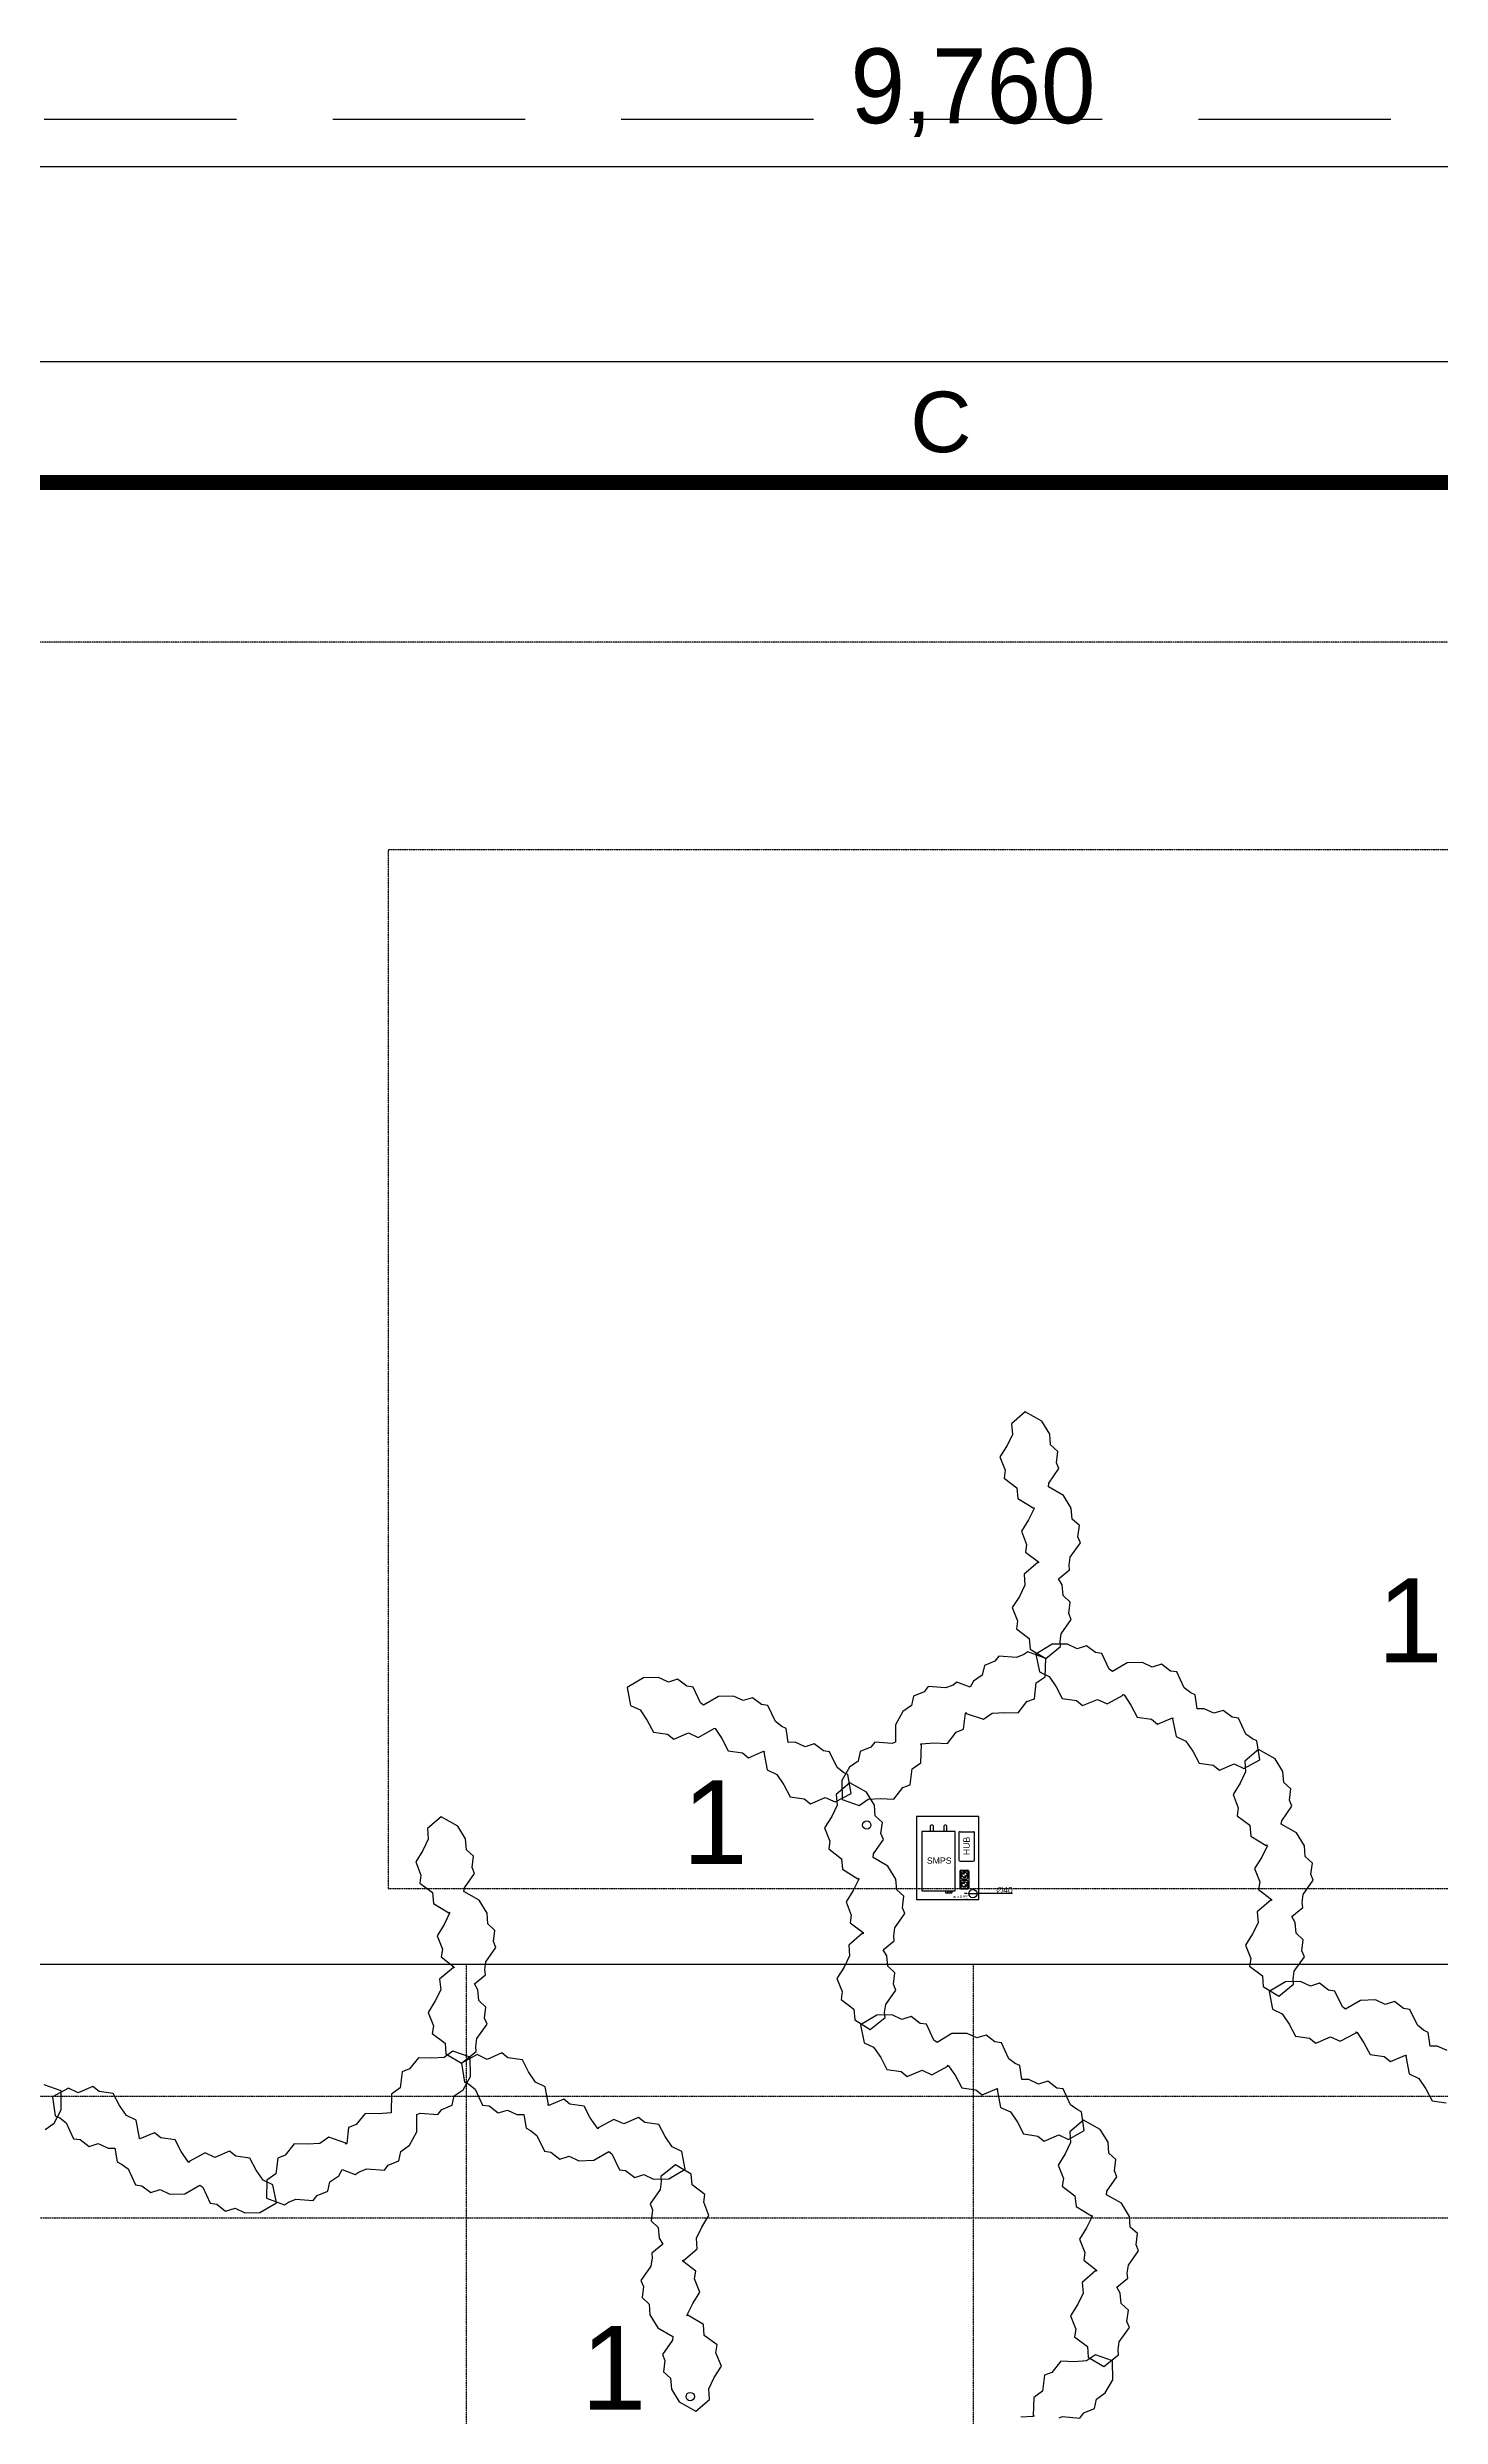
# Model space of a CAD drawing. Header units: millimetres. Extents: x -9372 to 300256, y -58520 to 166772.
# Drawn here: x 12863 to 19569, y -26278 to -14872 of the extents above; entities that cross this region are included whole.
import ezdxf
from ezdxf.enums import TextEntityAlignment as Align

# ---------------------------------------------------------------- set-up
doc = ezdxf.new("R2010")
doc.units = ezdxf.units.MM
doc.linetypes.add('HIDDEN', pattern=[9.525, 6.35, -3.175])
doc.linetypes.add('HIDDEN2', pattern=[0.1875, 0.125, -0.0625])
for name, color, linetype in [('2-몰탈', 9, 'Continuous'), ('Layout01', 3, 'Continuous'), ('Power_04', 4, 'Continuous'), ('Power_05', 5, 'Continuous'), ('SMPS 박스', 7, 'Continuous'), ('원본-1층 평면도$0$200-EquipID-2d', 7, 'Continuous'), ('타공홀', 1, 'Continuous')]:
    doc.layers.add(name, color=color, linetype=linetype)
doc.layers.add('Outline01', color=5, linetype='HIDDEN', plot=False)
doc.styles.add('AW01', font='GulimChe.ttf')
doc.styles.add('LAY-OUT', font='HYWULM.TTF')
doc.styles.get("Standard").update_dxf_attribs({"font": 'ARIAL.TTF'})
doc.dimstyles.new('ARTware', dxfattribs={"dimtxt": 30, "dimasz": 10, "dimexe": 1.25, "dimexo": 10, "dimtad": 1, "dimtxsty": 'Standard', "dimcen": 2.5, "dimclrt": 1, "dimadec": 0, "dimazin": 0, "dimtfac": 1, "dimtmove": 0, "dimatfit": 3, "dimfxl": 1, "dimarcsym": 0})
doc.dimstyles.new('SCALE 200', dxfattribs={"dimscale": 200, "dimtxt": 1.8, "dimasz": 1, "dimexe": 1.5, "dimexo": 2, "dimgap": 0.7, "dimtad": 1, "dimdec": 0, "dimzin": 0, "dimlunit": 6, "dimtxsty": 'LAY-OUT', "dimblk": 'ARCHTICK', "dimcen": 0, "dimdle": 1, "dimclrd": 8, "dimclre": 8, "dimclrt": 6, "dimadec": 0, "dimazin": 0, "dimtfac": 1, "dimtdec": 0, "dimtix": 1, "dimtmove": 2, "dimatfit": 0, "dimldrblk": 'ARCHTICK', "dimfxl": 1.5, "dimtolj": 1, "dimtzin": 0, "dimarcsym": 0})

# ---------------------------------------------------------------- blocks, each defined once
blk = doc.blocks.new('*D6')
at = {"layer": 'Defpoints', "color": 0}
for p in [(-626, 14916), (-586, 14916)]:
    blk.add_point(p, dxfattribs=at)
at = {"layer": 'SMPS 박스', "color": 0, "lineweight": -2}
for p, q in [((-636, 14916), (-646, 14916)), ((-626, 14916), (-586, 14916)), ((-416, 14916), (-576, 14916))]:
    blk.add_line(p, q, dxfattribs=at)
at = {"layer": 'SMPS 박스', "color": 0}
for points in [[(-636, 14918), (-636, 14914), (-626, 14916)], [(-576, 14918), (-576, 14914), (-586, 14916)]]:
    blk.add_solid(points, dxfattribs=at)
at = {"layer": 'SMPS 박스', "color": 1, "insert": (-454, 14932), "char_height": 30, "attachment_point": 5, "rotation": 359.9745}
blk.add_mtext('∅40', dxfattribs=at)
blk = doc.blocks.new('TEMPLATE_AW_A3_04')
at = {"layer": 'Layout01'}
blk.add_line((15.5, 289), (413.5, 289), dxfattribs=at)
at = {"layer": 'Layout01', "const_width": 0.5}
blk.add_lwpolyline([(19.5, 285), (409.5, 285), (409.5, 12), (19.5, 12)], close=True, dxfattribs=at)
at = {"layer": 'Outline01'}
blk.add_lwpolyline([(0, 297), (420, 297), (420, 0), (0, 0)], close=True, dxfattribs=at)
at = {"layer": 'Layout01'}
blk.add_text('C', height=2, dxfattribs=at).set_placement((182, 287), align=Align.MIDDLE_CENTER)
at = {"layer": 'Layout01', "color": 2, "style": 'AW01', "width": 0.8}
for tag, p in [('DWG_DATE', (303.5, 37)), ('CHECKED_DATE', (303.5, 28)), ('APPROVED_DATE', (303.5, 19))]:
    blk.add_attdef(tag, text='', height=1.8, dxfattribs=at).set_placement(p, align=Align.MIDDLE_RIGHT)
at = {"layer": 'Layout01', "color": 2, "style": 'AW01'}
for tag, height, p in [('PROJECT1', 2.5, (382, 36)), ('PROJECT2', 2.5, (382, 33)), ('TITLE1', 2.5, (382, 27)), ('SCALE', 2.2, (349.5, 24)), ('TITLE2', 2.5, (382, 24)), ('REV', 2.2, (349.5, 15)), ('SHEET', 2.2, (404.5, 15))]:
    blk.add_attdef(tag, text='', height=height, dxfattribs=at).set_placement(p, align=Align.MIDDLE_CENTER)
for tag, height, p in [('DRAWN_NAME', 2.2, (276.5, 33)), ('CHECKED_NAME', 2.2, (276.5, 24)), ('CUSTOMER', 2.2, (306.5, 24)), ('APPROVED_NAME', 2.2, (276.5, 15)), ('DRAWING_NO', 2.5, (359.5, 15))]:
    blk.add_attdef(tag, text='', height=height, dxfattribs=at).set_placement(p, align=Align.MIDDLE_LEFT)
blk = doc.blocks.new('바닥')
at = {"layer": '2-몰탈', "color": 8, "linetype": 'HIDDEN2', "ltscale": 3}
for points in [[(244424.2, -8708.1), (244424.2, -1708.1), (232424.2, -1708.1), (232424.2, -8708.1)], [(241924.2, -7708.1), (241924.2, -2708.1), (234924.2, -2708.1), (234924.2, -7708.1)]]:
    blk.add_lwpolyline(points, close=True, dxfattribs=at)
blk = doc.blocks.new('_ARCHTICK')
at = {"color": 0, "linetype": 'ByBlock', "const_width": 0.15}
blk.add_lwpolyline([(-0.5, -0.5), (0.5, 0.5)], dxfattribs=at)
blk = doc.blocks.new('*D36')
at = {"layer": 'Defpoints', "color": 0, "ltscale": 0.5}
for p in [(110734, 38983), (100974, 36693), (110734, 32622)]:
    blk.add_point(p, dxfattribs=at)
at = {"layer": '원본-1층 평면도$0$200-EquipID-2d', "color": 8, "lineweight": -2, "ltscale": 0.5}
for p, q in [((100974, 37093), (100974, 39283)), ((110734, 33022), (110734, 39283)), ((100774, 38983), (110934, 38983))]:
    blk.add_line(p, q, dxfattribs=at)
at = {"layer": '원본-1층 평면도$0$200-EquipID-2d', "color": 8, "lineweight": -2, "ltscale": 0.5, "xscale": 200, "yscale": 200, "zscale": 200, "rotation": 180}
blk.add_blockref('_ARCHTICK', (100974, 38983), dxfattribs=at)
at = {"layer": '원본-1층 평면도$0$200-EquipID-2d', "color": 8, "lineweight": -2, "ltscale": 0.5, "xscale": 200, "yscale": 200, "zscale": 200}
blk.add_blockref('_ARCHTICK', (110734, 38983), dxfattribs=at)
at = {"layer": '원본-1층 평면도$0$200-EquipID-2d', "color": 6, "ltscale": 0.5, "insert": (105854, 39338), "char_height": 360, "attachment_point": 5, "style": 'LAY-OUT'}
blk.add_mtext('\\A1;9,760', dxfattribs=at)
blk = doc.blocks.new('SMPS 박스')
at = {"layer": 'SMPS 박스'}
for p, q in [((-673.286, 15209.107), (-673.286, 15077.259)), ((-668.286, 15214.107), (-603.459, 15214.107)), ((-598.459, 15077.259), (-598.459, 15209.107)), ((-668.286, 15072.259), (-603.459, 15072.259)), ((-668.588, 15023.482), (-668.588, 14944.543)), ((-663.588, 15028.482), (-630.403, 15028.482)), ((-663.588, 15020.482), (-663.588, 14992.013)), ((-663.588, 14976.013), (-663.588, 14947.543)), ((-658.588, 15025.482), (-635.403, 15025.482)), ((-658.588, 14987.013), (-635.403, 14987.013)), ((-658.588, 14981.013), (-635.403, 14981.013)), ((-658.588, 14942.543), (-635.403, 14942.543)), ((-630.403, 15020.482), (-630.403, 14992.013)), ((-630.403, 14976.013), (-630.403, 14947.543)), ((-625.403, 15023.482), (-625.403, 14944.543)), ((-737.842, 14929.539), (-737.842, 14920.447)), ((-737.842, 14929.539), (-707.842, 14929.539)), ((-737.842, 14920.447), (-707.842, 14920.447)), ((-727.842, 14929.539), (-727.842, 14920.447)), ((-717.842, 14929.539), (-717.842, 14920.447)), ((-707.842, 14929.539), (-707.842, 14920.447)), ((-663.588, 14939.543), (-630.403, 14939.543))]:
    blk.add_line(p, q, dxfattribs=at)
for points in [[(-877.107, 15287.055), (-877.107, 14887.055), (-577.107, 14887.055), (-577.107, 15287.055)], [(-851.49, 15214.539), (-851.49, 14929.539), (-691.49, 14929.539), (-691.49, 15214.539)]]:
    blk.add_lwpolyline(points, close=True, dxfattribs=at)
for points in [[(-804.954, 15246.593), (-802.478, 15246.593, -0.414213562), (-797.478, 15241.593), (-797.478, 15214.539), (-809.954, 15214.539), (-809.954, 15241.593, -0.414213562)], [(-737.724, 15246.593, -0.414213562), (-732.724, 15241.593), (-732.724, 15214.539), (-745.2, 15214.539), (-745.2, 15241.593, -0.414213562), (-740.2, 15246.593)]]:
    blk.add_lwpolyline(points, format="xyb", close=True, dxfattribs=at)
for centre, radius in [((-646.995, 15006.247), 13.266), ((-646.995, 14961.162), 13.266), ((-646.995, 15006.247), 12.266), ((-646.995, 14961.162), 12.266), ((-650.719, 15011.255), 2.279), ((-650.719, 14966.17), 2.279), ((-642.593, 15001.46), 2.279), ((-642.593, 14956.375), 2.279)]:
    blk.add_circle(centre, radius, dxfattribs=at)
at = {"layer": 'SMPS 박스', "color": 5}
blk.add_circle((-606.083, 14915.866), 20, dxfattribs=at)
at = {"layer": 'SMPS 박스'}
for centre, start, end in [((-668.286, 15209.107), 90, 180), ((-603.459, 15209.107), 0, 90), ((-668.286, 15077.259), 180, 270), ((-603.459, 15077.259), 270, 0), ((-663.588, 15023.482), 90, 180), ((-663.588, 14944.543), 180, 270), ((-658.588, 15020.482), 90, 180), ((-658.588, 14992.013), 180, 270), ((-658.588, 14976.013), 90, 180), ((-658.588, 14947.543), 180, 270), ((-635.403, 15020.482), 0, 90), ((-635.403, 14992.013), 270, 0), ((-635.403, 14976.013), 0, 90), ((-635.403, 14947.543), 270, 0), ((-630.403, 15023.482), 0, 90), ((-630.403, 14944.543), 270, 0)]:
    blk.add_arc(centre, 5, start, end, dxfattribs=at)
at = {"layer": 'SMPS 박스', "insert": (-652.063, 15101.222), "char_height": 30, "width": 7.09247, "attachment_point": 1, "rotation": 90}
blk.add_mtext('HUB', dxfattribs=at)
at = {"layer": 'SMPS 박스', "attachment_point": 1}
for s, insert, char_height, width in [('SMPS', (-827.79, 15089.919), 30, 7.09247), ('L', (-733.529, 14926.015), 2.5, 7.09247), ('N', (-723.529, 14926.015), 2.5, 7.09247), ('FG', (-714.981, 14926.015), 2.5, 7.09247), ('{\\C5;40 \\fISOCPEUR|b0|i0|c0|p34;%%C\\fArial|b0|i0|c0|p34; \\fGulim|b0|i0|c129|p50;타공홀}', (-702.386, 14904.943), 10, 131.77072)]:
    blk.add_mtext(s, dxfattribs=dict(at, insert=insert, char_height=char_height, width=width))
at = {"layer": 'SMPS 박스'}
dim = blk.add_diameter_dim_2p(p1=(-626.083, 14915.875), p2=(-586.083, 14915.857), dimstyle='ARTware', dxfattribs=at)
dim.commit()
dim.dimension.update_dxf_attribs({"geometry": '*D6', "text_midpoint": (-454.277, 14915.798), "dimtype": 131})
blk = doc.blocks.new('마루바닥')
at = {"layer": '2-몰탈', "color": 1, "linetype": 'HIDDEN2', "ltscale": 3}
for p, q in [((91141.88018, 30328.6852), (120494.21663, 30328.6852)), ((103414.21663, 30328.6852), (103414.21663, 10665.44772)), ((105854.21663, 30328.6852), (105854.21663, 14286.56429)), ((91214.21663, 29108.6852), (120494.21663, 29108.6852))]:
    blk.add_line(p, q, dxfattribs=at)
at = {"layer": '원본-1층 평면도$0$200-EquipID-2d', "color": 0, "lineweight": 25}
blk.add_line((100974.21663, 30328.6852), (110734.21663, 30328.6852), dxfattribs=at)
at = {"layer": '원본-1층 평면도$0$200-EquipID-2d', "color": 8, "ltscale": 0.5}
dim = blk.add_linear_dim(base=(110734.21663, 38982.60498), p1=(100974.21663, 36693.39483), p2=(110734.21663, 32621.87628), dimstyle='SCALE 200', override={"dimfxl": 2}, dxfattribs=at)
dim.commit()
dim.dimension.update_dxf_attribs({"geometry": '*D36', "text_midpoint": (105854.21663, 39337.59832)})

msp = doc.modelspace()

# ---------------------------------------------------------------- linework, layer by layer
at = {"layer": 'Power_04'}
for points in [[(14721, -24396), (14715, -24434), (14777, -24480), (14781, -24532), (14856, -24577), (14927, -24520), (14925, -24496), (14930, -24458), (14979, -24388), (14967, -24360), (14974, -24306), (14940, -24274), (14935, -24223), (14918, -24194), (14971, -24151), (14969, -24127), (14974, -24089), (15022, -24020), (15010, -23991), (15017, -23937), (14983, -23905), (14979, -23854), (14941, -23791), (14868, -23750), (14871, -23733), (14919, -23663), (14907, -23635), (14914, -23580), (14880, -23549), (14876, -23497), (14838, -23435), (14758, -23390), (14692, -23447), (14696, -23498), (14670, -23552), (14636, -23607), (14661, -23671), (14655, -23709), (14717, -23755), (14721, -23807), (14796, -23852), (14799, -23850), (14799, -23855), (14773, -23909), (14739, -23963), (14764, -24027), (14759, -24065), (14820, -24112), (14821, -24117), (14818, -24115), (14751, -24172), (14756, -24223), (14730, -24277), (14695, -24332)], [(14008, -25019), (13972, -25033), (13963, -25109), (13920, -25139), (13918, -25226), (14004, -25259), (14023, -25246), (14059, -25231), (14143, -25238), (14162, -25214), (14213, -25193), (14223, -25147), (14265, -25118), (14282, -25088), (14345, -25113), (14364, -25099), (14400, -25085), (14485, -25092), (14503, -25067), (14554, -25046), (14564, -25001), (14606, -24971), (14642, -24907), (14641, -24824), (14657, -24817), (14742, -24824), (14761, -24800), (14811, -24779), (14821, -24733), (14864, -24704), (14899, -24640), (14898, -24548), (14815, -24519), (14773, -24549), (14713, -24553), (14649, -24550), (14606, -24604), (14571, -24618), (14561, -24695), (14519, -24725), (14517, -24812), (14520, -24813), (14516, -24816), (14456, -24821), (14392, -24818), (14349, -24872), (14313, -24886), (14304, -24963), (14300, -24966), (14300, -24962), (14217, -24933), (14175, -24963), (14115, -24967), (14051, -24964)], [(15080, -24551), (15050, -24527), (14979, -24558), (14932, -24535), (14856, -24577), (14870, -24668), (14891, -24678), (14922, -24702), (14958, -24778), (14989, -24782), (15032, -24816), (15077, -24802), (15123, -24824), (15157, -24823), (15167, -24890), (15189, -24900), (15219, -24924), (15255, -25000), (15286, -25005), (15329, -25038), (15374, -25024), (15421, -25046), (15493, -25044), (15566, -25002), (15580, -25013), (15616, -25089), (15646, -25093), (15690, -25127), (15734, -25113), (15781, -25135), (15854, -25133), (15933, -25087), (15917, -25001), (15870, -24979), (15836, -24929), (15806, -24872), (15738, -24862), (15708, -24838), (15637, -24869), (15590, -24847), (15514, -24888), (15514, -24892), (15510, -24890), (15476, -24840), (15446, -24783), (15378, -24773), (15348, -24749), (15277, -24780), (15272, -24777), (15275, -24776), (15259, -24690), (15212, -24668), (15178, -24618), (15149, -24561)], [(13112, -24713), (13082, -24689), (13011, -24719), (12964, -24697), (12887, -24739), (12901, -24830), (12923, -24840), (12954, -24863), (12989, -24940), (13020, -24944), (13064, -24977), (13108, -24963), (13155, -24985), (13188, -24985), (13199, -25052), (13220, -25062), (13251, -25085), (13287, -25162), (13318, -25166), (13361, -25199), (13406, -25185), (13452, -25207), (13525, -25206), (13597, -25163), (13611, -25174), (13647, -25251), (13678, -25255), (13721, -25288), (13766, -25274), (13813, -25296), (13886, -25295), (13965, -25248), (13948, -25162), (13902, -25140), (13868, -25091), (13838, -25034), (13770, -25024), (13740, -25000), (13669, -25030), (13622, -25008), (13545, -25050), (13546, -25054), (13541, -25051), (13507, -25002), (13478, -24945), (13409, -24935), (13379, -24911), (13308, -24941), (13304, -24939), (13307, -24937), (13290, -24851), (13244, -24829), (13210, -24780), (13180, -24723)], [(16022, -25246), (16027, -25208), (15966, -25162), (15961, -25110), (15887, -25065), (15815, -25122), (15817, -25146), (15812, -25184), (15764, -25254), (15776, -25282), (15769, -25336), (15803, -25368), (15807, -25419), (15825, -25448), (15772, -25491), (15774, -25514), (15768, -25553), (15720, -25622), (15732, -25651), (15725, -25705), (15759, -25737), (15763, -25788), (15801, -25850), (15874, -25892), (15872, -25909), (15823, -25979), (15835, -26007), (15828, -26062), (15862, -26093), (15867, -26145), (15904, -26207), (15984, -26252), (16050, -26195), (16046, -26144), (16072, -26090), (16107, -26035), (16081, -25971), (16087, -25933), (16025, -25887), (16021, -25835), (15946, -25790), (15943, -25792), (15943, -25787), (15969, -25733), (16004, -25679), (15978, -25615), (15984, -25577), (15922, -25530), (15922, -25525), (15925, -25527), (15991, -25470), (15987, -25418), (16013, -25365), (16047, -25310)]]:
    msp.add_lwpolyline(points, close=True, dxfattribs=at)
msp.add_lwpolyline([(12853, -24895), (12895, -24865), (12930, -24801), (12930, -24710), (12847, -24681)], dxfattribs=at)
at = {"layer": 'Power_05'}
for points in [[(17533, -22447), (17527, -22485), (17589, -22532), (17593, -22583), (17668, -22629), (17739, -22571), (17737, -22547), (17743, -22509), (17791, -22440), (17779, -22411), (17786, -22357), (17752, -22325), (17748, -22274), (17730, -22245), (17783, -22202), (17781, -22179), (17786, -22140), (17835, -22071), (17823, -22042), (17830, -21988), (17795, -21957), (17791, -21905), (17753, -21843), (17681, -21802), (17683, -21784), (17731, -21714), (17720, -21686), (17727, -21632), (17692, -21600), (17688, -21549), (17650, -21486), (17570, -21441), (17504, -21498), (17508, -21550), (17482, -21603), (17448, -21658), (17473, -21722), (17468, -21760), (17529, -21806), (17534, -21858), (17608, -21903), (17611, -21901), (17612, -21906), (17586, -21960), (17551, -22015), (17576, -22079), (17571, -22116), (17633, -22163), (17633, -22168), (17630, -22166), (17564, -22223), (17568, -22275), (17542, -22329), (17507, -22383)], [(18474, -23142), (18504, -23166), (18575, -23136), (18622, -23158), (18699, -23116), (18684, -23025), (18663, -23015), (18632, -22992), (18596, -22915), (18566, -22911), (18522, -22878), (18478, -22892), (18431, -22870), (18397, -22870), (18387, -22803), (18366, -22793), (18335, -22769), (18299, -22693), (18268, -22689), (18225, -22656), (18180, -22670), (18134, -22647), (18061, -22649), (17989, -22691), (17974, -22680), (17939, -22604), (17908, -22600), (17864, -22567), (17820, -22581), (17773, -22559), (17700, -22560), (17621, -22607), (17638, -22693), (17684, -22715), (17718, -22764), (17748, -22821), (17816, -22831), (17846, -22855), (17917, -22825), (17964, -22847), (18041, -22805), (18040, -22801), (18045, -22803), (18078, -22853), (18108, -22910), (18177, -22920), (18206, -22944), (18278, -22914), (18282, -22916), (18279, -22918), (18296, -23004), (18342, -23026), (18376, -23075), (18406, -23132)], [(17578, -22836), (17614, -22822), (17623, -22745), (17666, -22716), (17668, -22629), (17582, -22596), (17563, -22609), (17527, -22624), (17443, -22617), (17424, -22641), (17374, -22662), (17363, -22708), (17321, -22737), (17305, -22767), (17241, -22742), (17222, -22756), (17186, -22770), (17102, -22763), (17083, -22788), (17032, -22809), (17022, -22854), (16980, -22884), (16945, -22947), (16945, -23031), (16929, -23038), (16845, -23031), (16826, -23055), (16775, -23076), (16765, -23122), (16723, -23151), (16687, -23215), (16688, -23307), (16771, -23336), (16813, -23306), (16873, -23302), (16937, -23305), (16980, -23250), (17016, -23237), (17025, -23160), (17067, -23130), (17070, -23043), (17066, -23041), (17070, -23039), (17130, -23034), (17195, -23037), (17237, -22983), (17273, -22969), (17282, -22892), (17286, -22889), (17286, -22893), (17369, -22921), (17411, -22892), (17471, -22888), (17536, -22890)], [(16506, -23304), (16536, -23328), (16607, -23297), (16654, -23319), (16731, -23278), (16716, -23187), (16695, -23177), (16664, -23153), (16628, -23077), (16598, -23072), (16554, -23039), (16510, -23053), (16463, -23031), (16429, -23032), (16419, -22965), (16398, -22955), (16367, -22931), (16331, -22854), (16300, -22850), (16257, -22817), (16212, -22831), (16166, -22809), (16093, -22811), (16021, -22853), (16006, -22842), (15971, -22766), (15940, -22761), (15896, -22728), (15852, -22742), (15805, -22720), (15732, -22722), (15653, -22768), (15670, -22854), (15716, -22876), (15750, -22926), (15780, -22983), (15848, -22993), (15878, -23017), (15949, -22986), (15996, -23008), (16073, -22966), (16072, -22963), (16077, -22965), (16110, -23014), (16140, -23072), (16209, -23082), (16238, -23106), (16310, -23075), (16314, -23077), (16311, -23079), (16328, -23165), (16374, -23187), (16408, -23237), (16438, -23294)], [(18655, -24072), (18649, -24110), (18711, -24156), (18715, -24208), (18790, -24253), (18861, -24196), (18859, -24172), (18864, -24134), (18913, -24064), (18901, -24036), (18908, -23982), (18874, -23950), (18869, -23899), (18852, -23870), (18905, -23827), (18903, -23803), (18908, -23765), (18956, -23696), (18945, -23667), (18952, -23613), (18917, -23581), (18913, -23530), (18875, -23468), (18802, -23426), (18805, -23409), (18853, -23339), (18841, -23311), (18848, -23256), (18814, -23225), (18810, -23173), (18772, -23111), (18692, -23066), (18626, -23123), (18630, -23174), (18604, -23228), (18570, -23283), (18595, -23347), (18589, -23385), (18651, -23431), (18656, -23483), (18730, -23528), (18733, -23526), (18734, -23531), (18708, -23585), (18673, -23639), (18698, -23703), (18693, -23741), (18755, -23788), (18755, -23793), (18752, -23791), (18686, -23848), (18690, -23900), (18664, -23953), (18629, -24008)], [(16689, -24232), (16683, -24270), (16745, -24317), (16749, -24368), (16824, -24414), (16895, -24356), (16893, -24333), (16898, -24294), (16947, -24225), (16935, -24196), (16942, -24142), (16908, -24110), (16903, -24059), (16886, -24030), (16939, -23988), (16937, -23964), (16942, -23925), (16990, -23856), (16979, -23828), (16986, -23773), (16951, -23742), (16947, -23690), (16909, -23628), (16837, -23587), (16839, -23569), (16887, -23500), (16875, -23471), (16882, -23417), (16848, -23385), (16844, -23334), (16806, -23271), (16726, -23226), (16660, -23283), (16664, -23335), (16638, -23389), (16604, -23443), (16629, -23507), (16624, -23545), (16685, -23592), (16690, -23643), (16764, -23689), (16767, -23686), (16768, -23691), (16742, -23745), (16707, -23800), (16732, -23864), (16727, -23901), (16789, -23948), (16789, -23953), (16786, -23951), (16720, -24009), (16724, -24060), (16698, -24114), (16663, -24168)], [(17630, -24927), (17660, -24951), (17731, -24921), (17778, -24943), (17854, -24901), (17840, -24810), (17819, -24800), (17788, -24777), (17752, -24700), (17722, -24696), (17678, -24663), (17634, -24677), (17587, -24655), (17553, -24655), (17543, -24588), (17521, -24578), (17491, -24555), (17455, -24478), (17424, -24474), (17381, -24441), (17336, -24455), (17290, -24433), (17217, -24434), (17145, -24477), (17130, -24466), (17094, -24389), (17064, -24385), (17020, -24352), (16976, -24366), (16929, -24344), (16856, -24345), (16777, -24392), (16794, -24478), (16840, -24500), (16874, -24549), (16904, -24606), (16972, -24616), (17002, -24640), (17073, -24610), (17120, -24632), (17197, -24590), (17196, -24586), (17201, -24589), (17234, -24638), (17264, -24695), (17332, -24705), (17362, -24729), (17434, -24699), (17438, -24701), (17435, -24703), (17451, -24789), (17498, -24811), (17532, -24860), (17562, -24917)], [(17813, -25856), (17807, -25894), (17869, -25940), (17873, -25992), (17948, -26037), (18019, -25980), (18017, -25956), (18022, -25918), (18071, -25848), (18059, -25820), (18066, -25766), (18032, -25734), (18027, -25683), (18010, -25654), (18063, -25611), (18061, -25587), (18066, -25549), (18114, -25480), (18103, -25451), (18110, -25397), (18075, -25365), (18071, -25314), (18033, -25251), (17960, -25210), (17963, -25192), (18011, -25123), (17999, -25094), (18006, -25040), (17972, -25009), (17968, -24957), (17930, -24895), (17850, -24850), (17784, -24907), (17788, -24958), (17762, -25012), (17728, -25067), (17753, -25131), (17747, -25168), (17809, -25215), (17814, -25266), (17888, -25312), (17891, -25310), (17891, -25315), (17865, -25369), (17831, -25423), (17856, -25487), (17851, -25525), (17913, -25572), (17913, -25577), (17910, -25575), (17844, -25632), (17848, -25683), (17822, -25737), (17787, -25792)]]:
    msp.add_lwpolyline(points, close=True, dxfattribs=at)
for points in [[(19600, -24516), (19553, -24494), (19519, -24495), (19509, -24428), (19487, -24418), (19457, -24394), (19421, -24318), (19390, -24313), (19347, -24280), (19302, -24294), (19256, -24272), (19183, -24274), (19111, -24316), (19096, -24305), (19060, -24229), (19030, -24225), (18986, -24191), (18942, -24205), (18895, -24183), (18822, -24185), (18743, -24231), (18760, -24317), (18806, -24339), (18840, -24389), (18870, -24446), (18938, -24456), (18968, -24480), (19039, -24449), (19086, -24471), (19163, -24430), (19162, -24426), (19167, -24428), (19200, -24478), (19230, -24535), (19298, -24545), (19328, -24569), (19400, -24538), (19404, -24541), (19401, -24542), (19417, -24628), (19464, -24650), (19498, -24700), (19528, -24757), (19596, -24767)], [(17733, -26284), (17749, -26278), (17833, -26285), (17852, -26260), (17903, -26239), (17913, -26194), (17955, -26164), (17991, -26101), (17990, -26009), (17907, -25980), (17865, -26009), (17805, -26014), (17741, -26011), (17698, -26065), (17662, -26079), (17653, -26156), (17611, -26185), (17608, -26273), (17612, -26274), (17608, -26277), (17548, -26281)]]:
    msp.add_lwpolyline(points, dxfattribs=at)
at = {"layer": '타공홀', "color": 1}
msp.add_circle((16807, -23430), 20, dxfattribs=at)

# ---------------------------------------------------------------- block references
msp.add_blockref('SMPS 박스', (17924, -38676))

# ---------------------------------------------------------------- next in the draw order: block references
at = {"xscale": 145.8000000000175, "yscale": 145.7999999999884, "zscale": 145.8}
msp.add_blockref('TEMPLATE_AW_A3_04', (-9372, -58520), dxfattribs=at)

# ---------------------------------------------------------------- next in the draw order: linework, layer by layer
at = {"layer": '타공홀', "color": 1}
for centre in [(16807, -23430), (15957, -26181)]:
    msp.add_circle(centre, 20, dxfattribs=at)

# ---------------------------------------------------------------- next in the draw order: block references
for name, p in [('마루바닥', (-88536, -54429)), ('바닥', (-220421, -16027))]:
    msp.add_blockref(name, p)

# ---------------------------------------------------------------- next in the draw order: texts
for p in [(19265, -22647), (15920, -23618), (15432, -26245)]:
    msp.add_text('1', height=404).set_placement(p)

doc.saveas('drawing.dxf')
